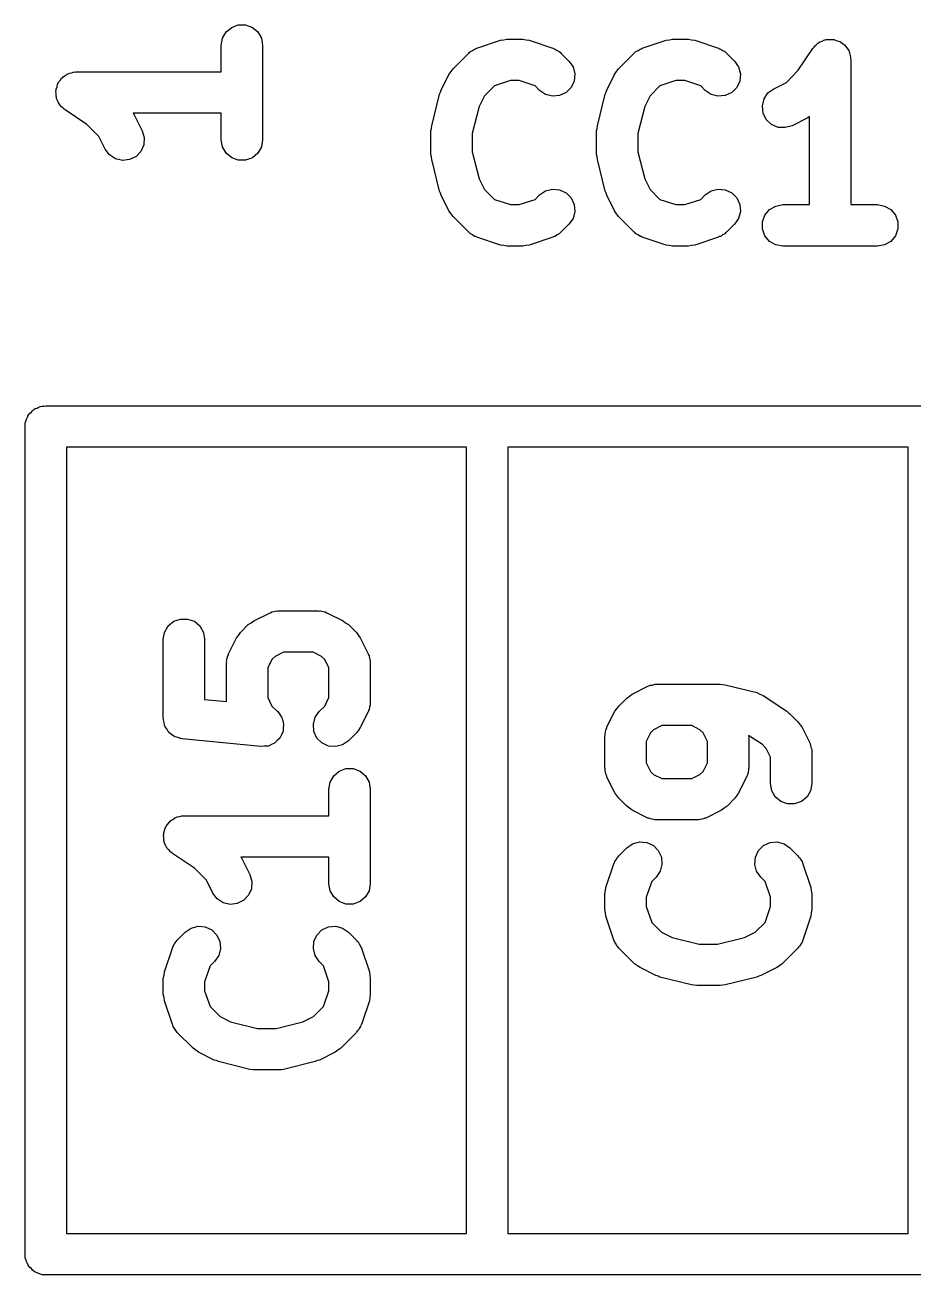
# Model space of a CAD drawing. Extents: x 103.2 to 159.1, y -150.7 to -109.
# Drawn here: x 107.125 to 110.346, y -135.175 to -130.645 of the extents above; entities that cross this region are included whole.
import ezdxf

# ---------------------------------------------------------------- set-up
doc = ezdxf.new("R2010")
doc.units = 0
doc.header["$MEASUREMENT"] = 0
doc.layers.add('BLACK', color=7, linetype='CONTINUOUS')

msp = doc.modelspace()

# ---------------------------------------------------------------- linework, layer by layer
at = {"layer": 'Black'}
for p, q in [((107.874, -130.654), (107.898, -130.645)), ((107.898, -130.645), (107.924, -130.645)), ((107.924, -130.645), (107.949, -130.654)), ((107.841, -130.693), (107.854, -130.67)), ((107.854, -130.67), (107.874, -130.654)), ((107.949, -130.654), (107.969, -130.67)), ((107.969, -130.67), (107.982, -130.693)), ((107.836, -130.719), (107.841, -130.693)), ((107.836, -130.815), (107.836, -130.719)), ((107.982, -130.693), (107.986, -130.719)), ((107.986, -130.719), (107.986, -131.061)), ((108.747, -130.737), (108.754, -130.732)), ((108.754, -130.732), (108.758, -130.731)), ((108.758, -130.731), (108.762, -130.729)), ((108.762, -130.729), (108.848, -130.7)), ((108.848, -130.7), (108.86, -130.699)), ((108.86, -130.699), (108.871, -130.696)), ((108.871, -130.696), (108.929, -130.696)), ((108.929, -130.696), (108.94, -130.699)), ((108.94, -130.699), (108.952, -130.7)), ((108.952, -130.7), (109.038, -130.729)), ((109.038, -130.729), (109.042, -130.731)), ((109.042, -130.731), (109.046, -130.732)), ((109.046, -130.732), (109.053, -130.737)), ((109.347, -130.737), (109.354, -130.732)), ((109.354, -130.732), (109.358, -130.731)), ((109.358, -130.731), (109.362, -130.729)), ((109.362, -130.729), (109.448, -130.7)), ((109.448, -130.7), (109.46, -130.699)), ((109.46, -130.699), (109.471, -130.696)), ((109.471, -130.696), (109.529, -130.696)), ((109.529, -130.696), (109.54, -130.699)), ((109.54, -130.699), (109.552, -130.7)), ((109.552, -130.7), (109.638, -130.729)), ((109.638, -130.729), (109.642, -130.731)), ((109.642, -130.731), (109.646, -130.732)), ((109.646, -130.732), (109.653, -130.737)), ((109.927, -130.809), (109.98, -130.73)), ((109.98, -130.73), (109.983, -130.727)), ((109.983, -130.727), (109.985, -130.723)), ((109.985, -130.723), (109.992, -130.717)), ((109.992, -130.717), (109.998, -130.711)), ((109.998, -130.711), (110.002, -130.709)), ((110.002, -130.709), (110.005, -130.706)), ((110.005, -130.706), (110.014, -130.703)), ((110.014, -130.703), (110.022, -130.699)), ((110.022, -130.699), (110.026, -130.699)), ((110.026, -130.699), (110.03, -130.698)), ((110.03, -130.698), (110.039, -130.698)), ((110.039, -130.698), (110.048, -130.697)), ((110.048, -130.697), (110.052, -130.698)), ((110.052, -130.698), (110.056, -130.698)), ((110.056, -130.698), (110.064, -130.701)), ((110.064, -130.701), (110.073, -130.703)), ((110.073, -130.703), (110.076, -130.705)), ((110.076, -130.705), (110.08, -130.706)), ((110.08, -130.706), (110.087, -130.712)), ((110.087, -130.712), (110.095, -130.717)), ((110.095, -130.717), (110.097, -130.721)), ((110.097, -130.721), (110.1, -130.723)), ((110.1, -130.723), (110.105, -130.731)), ((110.105, -130.731), (110.11, -130.738)), ((108.676, -130.804), (108.733, -130.747)), ((108.733, -130.747), (108.736, -130.744)), ((108.736, -130.744), (108.739, -130.741)), ((108.739, -130.741), (108.747, -130.737)), ((109.053, -130.737), (109.061, -130.741)), ((109.061, -130.741), (109.064, -130.744)), ((109.064, -130.744), (109.067, -130.747)), ((109.067, -130.747), (109.096, -130.776)), ((109.096, -130.776), (109.111, -130.797)), ((109.276, -130.804), (109.333, -130.747)), ((109.333, -130.747), (109.336, -130.744)), ((109.336, -130.744), (109.339, -130.741)), ((109.339, -130.741), (109.347, -130.737)), ((109.653, -130.737), (109.661, -130.741)), ((109.661, -130.741), (109.664, -130.744)), ((109.664, -130.744), (109.667, -130.747)), ((109.667, -130.747), (109.696, -130.776)), ((109.696, -130.776), (109.711, -130.797)), ((110.11, -130.738), (110.111, -130.742)), ((110.111, -130.742), (110.113, -130.746)), ((110.113, -130.746), (110.115, -130.755)), ((110.115, -130.755), (110.117, -130.763)), ((110.117, -130.763), (110.117, -130.767)), ((110.117, -130.767), (110.118, -130.771)), ((110.118, -130.771), (110.118, -131.296)), ((107.271, -130.828), (107.278, -130.823)), ((107.278, -130.823), (107.282, -130.822)), ((107.282, -130.822), (107.286, -130.82)), ((107.286, -130.82), (107.295, -130.818)), ((107.295, -130.818), (107.303, -130.815)), ((107.303, -130.815), (107.307, -130.816)), ((107.307, -130.816), (107.311, -130.815)), ((107.311, -130.815), (107.836, -130.815)), ((108.633, -130.881), (108.661, -130.824)), ((108.661, -130.824), (108.669, -130.814)), ((108.669, -130.814), (108.676, -130.804)), ((109.111, -130.797), (109.118, -130.822)), ((109.118, -130.822), (109.115, -130.848)), ((109.233, -130.881), (109.261, -130.824)), ((109.261, -130.824), (109.269, -130.814)), ((109.269, -130.814), (109.276, -130.804)), ((109.711, -130.797), (109.718, -130.822)), ((109.718, -130.822), (109.715, -130.848)), ((109.884, -130.853), (109.927, -130.809)), ((107.238, -130.877), (107.241, -130.869)), ((107.241, -130.869), (107.243, -130.86)), ((107.243, -130.86), (107.245, -130.856)), ((107.245, -130.856), (107.246, -130.852)), ((107.246, -130.852), (107.252, -130.846)), ((107.252, -130.846), (107.257, -130.838)), ((107.257, -130.838), (107.261, -130.836)), ((107.261, -130.836), (107.263, -130.833)), ((107.263, -130.833), (107.271, -130.828)), ((108.826, -130.866), (108.79, -130.902)), ((108.884, -130.846), (108.826, -130.866)), ((108.916, -130.846), (108.884, -130.846)), ((108.974, -130.866), (108.916, -130.846)), ((108.99, -130.882), (108.974, -130.866)), ((109.115, -130.848), (109.104, -130.872)), ((109.426, -130.866), (109.39, -130.902)), ((109.484, -130.846), (109.426, -130.866)), ((109.516, -130.846), (109.484, -130.846)), ((109.574, -130.866), (109.516, -130.846)), ((109.59, -130.882), (109.574, -130.866)), ((109.715, -130.848), (109.704, -130.872)), ((109.838, -130.876), (109.884, -130.853)), ((107.237, -130.885), (107.238, -130.881)), ((107.238, -130.894), (107.237, -130.885)), ((107.238, -130.881), (107.238, -130.877)), ((107.238, -130.903), (107.238, -130.894)), ((107.239, -130.907), (107.238, -130.903)), ((107.239, -130.911), (107.239, -130.907)), ((107.243, -130.919), (107.239, -130.911)), ((108.599, -131.01), (108.627, -130.896)), ((108.627, -130.896), (108.631, -130.889)), ((108.631, -130.889), (108.633, -130.881)), ((108.79, -130.902), (108.771, -130.94)), ((109.011, -130.897), (108.99, -130.882)), ((109.036, -130.903), (109.011, -130.897)), ((109.062, -130.901), (109.036, -130.903)), ((109.086, -130.89), (109.062, -130.901)), ((109.104, -130.872), (109.086, -130.89)), ((109.199, -131.01), (109.227, -130.896)), ((109.227, -130.896), (109.231, -130.889)), ((109.231, -130.889), (109.233, -130.881)), ((109.39, -130.902), (109.371, -130.94)), ((109.611, -130.897), (109.59, -130.882)), ((109.636, -130.903), (109.611, -130.897)), ((109.662, -130.901), (109.636, -130.903)), ((109.686, -130.89), (109.662, -130.901)), ((109.704, -130.872), (109.686, -130.89)), ((109.797, -130.938), (109.803, -130.913)), ((109.803, -130.913), (109.817, -130.891)), ((109.817, -130.891), (109.838, -130.876)), ((107.246, -130.927), (107.243, -130.919)), ((107.249, -130.931), (107.246, -130.927)), ((107.251, -130.934), (107.249, -130.931)), ((107.257, -130.941), (107.251, -130.934)), ((107.263, -130.947), (107.257, -130.941)), ((107.267, -130.95), (107.263, -130.947)), ((107.27, -130.952), (107.267, -130.95)), ((107.349, -131.005), (107.27, -130.952)), ((108.771, -130.94), (108.746, -131.038)), ((109.371, -130.94), (109.346, -131.038)), ((109.8, -130.964), (109.797, -130.938)), ((107.393, -131.049), (107.349, -131.005)), ((107.836, -130.965), (107.517, -130.965)), ((107.517, -130.965), (107.521, -130.971)), ((107.521, -130.971), (107.55, -131.028)), ((107.836, -131.061), (107.836, -130.965)), ((109.811, -130.988), (109.8, -130.964)), ((109.83, -131.005), (109.811, -130.988)), ((109.854, -131.016), (109.83, -131.005)), ((109.962, -130.981), (109.905, -131.01)), ((109.968, -130.977), (109.962, -130.981)), ((109.968, -131.296), (109.968, -130.977)), ((107.416, -131.095), (107.393, -131.049)), ((107.55, -131.028), (107.557, -131.053)), ((108.596, -131.029), (108.598, -131.02)), ((108.596, -131.114), (108.596, -131.029)), ((108.598, -131.02), (108.599, -131.01)), ((108.746, -131.038), (108.746, -131.105)), ((109.196, -131.029), (109.198, -131.02)), ((109.196, -131.114), (109.196, -131.029)), ((109.198, -131.02), (109.199, -131.01)), ((109.346, -131.038), (109.346, -131.105)), ((109.88, -131.017), (109.854, -131.016)), ((109.905, -131.01), (109.88, -131.017)), ((107.431, -131.116), (107.416, -131.095)), ((107.556, -131.079), (107.545, -131.103)), ((107.557, -131.053), (107.556, -131.079)), ((107.841, -131.087), (107.836, -131.061)), ((107.854, -131.11), (107.841, -131.087)), ((107.982, -131.087), (107.969, -131.11)), ((107.986, -131.061), (107.982, -131.087)), ((107.453, -131.13), (107.431, -131.116)), ((107.478, -131.136), (107.453, -131.13)), ((107.504, -131.133), (107.478, -131.136)), ((107.528, -131.122), (107.504, -131.133)), ((107.545, -131.103), (107.528, -131.122)), ((107.874, -131.126), (107.854, -131.11)), ((107.898, -131.135), (107.874, -131.126)), ((107.924, -131.135), (107.898, -131.135)), ((107.949, -131.126), (107.924, -131.135)), ((107.969, -131.11), (107.949, -131.126)), ((108.598, -131.123), (108.596, -131.114)), ((108.599, -131.132), (108.598, -131.123)), ((108.627, -131.247), (108.599, -131.132)), ((108.746, -131.105), (108.771, -131.202)), ((109.198, -131.123), (109.196, -131.114)), ((109.199, -131.132), (109.198, -131.123)), ((109.227, -131.247), (109.199, -131.132)), ((109.346, -131.105), (109.371, -131.202)), ((108.771, -131.202), (108.79, -131.241)), ((109.371, -131.202), (109.39, -131.241)), ((108.631, -131.254), (108.627, -131.247)), ((108.633, -131.262), (108.631, -131.254)), ((108.661, -131.319), (108.633, -131.262)), ((108.79, -131.241), (108.826, -131.277)), ((108.826, -131.277), (108.884, -131.296)), ((108.916, -131.296), (108.974, -131.277)), ((108.974, -131.277), (108.99, -131.261)), ((108.99, -131.261), (109.011, -131.246)), ((109.011, -131.246), (109.036, -131.24)), ((109.036, -131.24), (109.062, -131.242)), ((109.062, -131.242), (109.086, -131.253)), ((109.086, -131.253), (109.104, -131.271)), ((109.104, -131.271), (109.115, -131.295)), ((109.231, -131.254), (109.227, -131.247)), ((109.233, -131.262), (109.231, -131.254)), ((109.261, -131.319), (109.233, -131.262)), ((109.39, -131.241), (109.426, -131.277)), ((109.426, -131.277), (109.484, -131.296)), ((109.516, -131.296), (109.574, -131.277)), ((109.574, -131.277), (109.59, -131.261)), ((109.59, -131.261), (109.611, -131.246)), ((109.611, -131.246), (109.636, -131.24)), ((109.636, -131.24), (109.662, -131.242)), ((109.662, -131.242), (109.686, -131.253)), ((109.686, -131.253), (109.704, -131.271)), ((109.704, -131.271), (109.715, -131.295)), ((108.669, -131.329), (108.661, -131.319)), ((108.884, -131.296), (108.916, -131.296)), ((109.118, -131.321), (109.111, -131.346)), ((109.115, -131.295), (109.118, -131.321)), ((109.269, -131.329), (109.261, -131.319)), ((109.484, -131.296), (109.516, -131.296)), ((109.718, -131.321), (109.711, -131.346)), ((109.715, -131.295), (109.718, -131.321)), ((109.806, -131.334), (109.823, -131.314)), ((109.823, -131.314), (109.846, -131.301)), ((109.846, -131.301), (109.871, -131.296)), ((109.871, -131.296), (109.968, -131.296)), ((110.118, -131.296), (110.214, -131.296)), ((110.214, -131.296), (110.24, -131.301)), ((110.24, -131.301), (110.262, -131.314)), ((110.262, -131.314), (110.279, -131.334)), ((108.676, -131.339), (108.669, -131.329)), ((108.733, -131.396), (108.676, -131.339)), ((109.096, -131.367), (109.067, -131.396)), ((109.111, -131.346), (109.096, -131.367)), ((109.276, -131.339), (109.269, -131.329)), ((109.333, -131.396), (109.276, -131.339)), ((109.696, -131.367), (109.667, -131.396)), ((109.711, -131.346), (109.696, -131.367)), ((109.798, -131.358), (109.806, -131.334)), ((109.798, -131.384), (109.798, -131.358)), ((110.279, -131.334), (110.288, -131.358)), ((110.288, -131.358), (110.288, -131.384)), ((108.736, -131.398), (108.733, -131.396)), ((108.739, -131.402), (108.736, -131.398)), ((108.747, -131.406), (108.739, -131.402)), ((108.754, -131.411), (108.747, -131.406)), ((108.758, -131.412), (108.754, -131.411)), ((108.762, -131.414), (108.758, -131.412)), ((108.848, -131.443), (108.762, -131.414)), ((109.038, -131.414), (108.952, -131.443)), ((109.042, -131.412), (109.038, -131.414)), ((109.046, -131.411), (109.042, -131.412)), ((109.053, -131.406), (109.046, -131.411)), ((109.061, -131.402), (109.053, -131.406)), ((109.064, -131.398), (109.061, -131.402)), ((109.067, -131.396), (109.064, -131.398)), ((109.336, -131.398), (109.333, -131.396)), ((109.339, -131.402), (109.336, -131.398)), ((109.347, -131.406), (109.339, -131.402)), ((109.354, -131.411), (109.347, -131.406)), ((109.358, -131.412), (109.354, -131.411)), ((109.362, -131.414), (109.358, -131.412)), ((109.448, -131.443), (109.362, -131.414)), ((109.638, -131.414), (109.552, -131.443)), ((109.642, -131.412), (109.638, -131.414)), ((109.646, -131.411), (109.642, -131.412)), ((109.653, -131.406), (109.646, -131.411)), ((109.661, -131.402), (109.653, -131.406)), ((109.664, -131.398), (109.661, -131.402)), ((109.667, -131.396), (109.664, -131.398)), ((109.806, -131.409), (109.798, -131.384)), ((109.823, -131.429), (109.806, -131.409)), ((110.279, -131.409), (110.262, -131.429)), ((110.288, -131.384), (110.279, -131.409)), ((108.86, -131.444), (108.848, -131.443)), ((108.871, -131.446), (108.86, -131.444)), ((108.929, -131.446), (108.871, -131.446)), ((108.94, -131.444), (108.929, -131.446)), ((108.952, -131.443), (108.94, -131.444)), ((109.46, -131.444), (109.448, -131.443)), ((109.471, -131.446), (109.46, -131.444)), ((109.529, -131.446), (109.471, -131.446)), ((109.54, -131.444), (109.529, -131.446)), ((109.552, -131.443), (109.54, -131.444)), ((109.846, -131.442), (109.823, -131.429)), ((109.871, -131.446), (109.846, -131.442)), ((110.214, -131.446), (109.871, -131.446)), ((110.24, -131.442), (110.214, -131.446)), ((110.262, -131.429), (110.24, -131.442)), ((107.143, -132.052), (107.148, -132.048)), ((107.148, -132.048), (107.152, -132.043)), ((107.152, -132.043), (107.157, -132.039)), ((107.157, -132.039), (107.162, -132.035)), ((107.162, -132.035), (107.169, -132.033)), ((107.169, -132.033), (107.174, -132.03)), ((107.174, -132.03), (107.181, -132.028)), ((107.181, -132.028), (107.187, -132.026)), ((107.187, -132.026), (107.194, -132.026)), ((107.194, -132.026), (107.2, -132.025)), ((107.2, -132.025), (112, -132.025)), ((107.125, -132.1), (107.126, -132.094)), ((107.126, -132.087), (107.128, -132.081)), ((107.126, -132.094), (107.126, -132.087)), ((107.128, -132.081), (107.13, -132.074)), ((107.13, -132.074), (107.133, -132.069)), ((107.133, -132.069), (107.135, -132.062)), ((107.135, -132.062), (107.139, -132.057)), ((107.139, -132.057), (107.143, -132.052)), ((107.125, -135.1), (107.125, -132.1)), ((108.725, -132.175), (107.275, -132.175)), ((107.275, -132.175), (107.275, -135.025)), ((108.725, -135.025), (108.725, -132.175)), ((110.325, -132.175), (108.875, -132.175)), ((108.875, -132.175), (108.875, -135.025)), ((110.325, -135.025), (110.325, -132.175)), ((108.015, -132.775), (108.019, -132.772)), ((108.019, -132.772), (108.027, -132.771)), ((108.027, -132.771), (108.036, -132.768)), ((108.036, -132.768), (108.04, -132.769)), ((108.04, -132.769), (108.044, -132.768)), ((108.044, -132.768), (108.187, -132.768)), ((108.187, -132.768), (108.191, -132.769)), ((108.191, -132.769), (108.196, -132.768)), ((108.196, -132.768), (108.204, -132.771)), ((108.204, -132.771), (108.213, -132.772)), ((108.213, -132.772), (108.217, -132.775)), ((107.644, -132.823), (107.664, -132.806)), ((107.664, -132.806), (107.688, -132.798)), ((107.688, -132.798), (107.714, -132.798)), ((107.714, -132.798), (107.739, -132.806)), ((107.739, -132.806), (107.759, -132.823)), ((107.906, -132.847), (107.934, -132.818)), ((107.934, -132.818), (107.944, -132.812)), ((107.944, -132.812), (107.954, -132.804)), ((107.954, -132.804), (108.011, -132.776)), ((108.011, -132.776), (108.015, -132.775)), ((108.217, -132.775), (108.221, -132.776)), ((108.221, -132.776), (108.278, -132.804)), ((108.278, -132.804), (108.287, -132.812)), ((108.287, -132.812), (108.297, -132.818)), ((108.297, -132.818), (108.326, -132.847)), ((107.626, -132.871), (107.631, -132.846)), ((107.631, -132.846), (107.644, -132.823)), ((107.759, -132.823), (107.772, -132.846)), ((107.772, -132.846), (107.776, -132.871)), ((107.891, -132.866), (107.899, -132.857)), ((107.899, -132.857), (107.906, -132.847)), ((108.326, -132.847), (108.333, -132.857)), ((108.333, -132.857), (108.34, -132.866)), ((107.626, -133.157), (107.626, -132.871)), ((107.776, -132.871), (107.776, -133.089)), ((107.863, -132.924), (107.891, -132.866)), ((108.34, -132.866), (108.369, -132.924)), ((107.855, -132.949), (107.858, -132.94)), ((107.856, -132.953), (107.855, -132.949)), ((107.855, -132.957), (107.856, -132.953)), ((107.858, -132.94), (107.86, -132.931)), ((107.86, -132.931), (107.862, -132.928)), ((107.862, -132.928), (107.863, -132.924)), ((108.02, -132.944), (108.005, -132.975)), ((108.032, -132.933), (108.02, -132.944)), ((108.062, -132.918), (108.032, -132.933)), ((108.169, -132.918), (108.062, -132.918)), ((108.2, -132.933), (108.169, -132.918)), ((108.211, -132.944), (108.2, -132.933)), ((108.226, -132.975), (108.211, -132.944)), ((108.369, -132.924), (108.37, -132.928)), ((108.37, -132.928), (108.372, -132.931)), ((108.372, -132.931), (108.373, -132.94)), ((108.373, -132.94), (108.376, -132.949)), ((108.376, -132.949), (108.376, -132.953)), ((108.376, -132.953), (108.376, -132.957)), ((107.855, -133.097), (107.855, -132.957)), ((108.005, -132.975), (108.005, -133.082)), ((108.226, -133.082), (108.226, -132.975)), ((108.376, -132.957), (108.376, -133.1)), ((109.325, -133.07), (109.382, -133.041)), ((109.382, -133.041), (109.386, -133.04)), ((109.386, -133.04), (109.39, -133.038)), ((109.39, -133.038), (109.399, -133.037)), ((109.399, -133.037), (109.407, -133.034)), ((109.407, -133.034), (109.411, -133.034)), ((109.411, -133.034), (109.416, -133.034)), ((109.416, -133.034), (109.644, -133.034)), ((109.644, -133.034), (109.653, -133.035)), ((109.653, -133.035), (109.662, -133.036)), ((109.662, -133.036), (109.777, -133.064)), ((107.776, -133.089), (107.855, -133.097)), ((108.005, -133.082), (108.02, -133.113)), ((108.211, -133.113), (108.226, -133.082)), ((109.277, -133.113), (109.306, -133.084)), ((109.306, -133.084), (109.315, -133.077)), ((109.315, -133.077), (109.325, -133.07)), ((109.777, -133.064), (109.788, -133.07)), ((109.788, -133.07), (109.8, -133.075)), ((109.8, -133.075), (109.886, -133.132)), ((108.02, -133.113), (108.04, -133.133)), ((108.04, -133.133), (108.04, -133.133)), ((108.04, -133.133), (108.041, -133.133)), ((108.041, -133.133), (108.048, -133.144)), ((108.176, -133.154), (108.191, -133.133)), ((108.191, -133.133), (108.211, -133.113)), ((108.369, -133.134), (108.34, -133.191)), ((108.37, -133.129), (108.369, -133.134)), ((108.372, -133.126), (108.37, -133.129)), ((108.373, -133.117), (108.372, -133.126)), ((108.376, -133.109), (108.373, -133.117)), ((108.376, -133.1), (108.376, -133.104)), ((108.376, -133.104), (108.376, -133.109)), ((109.234, -133.189), (109.263, -133.132)), ((109.263, -133.132), (109.27, -133.123)), ((109.27, -133.123), (109.277, -133.113)), ((109.886, -133.132), (109.891, -133.137)), ((107.627, -133.16), (107.626, -133.157)), ((107.627, -133.163), (107.627, -133.16)), ((107.629, -133.173), (107.627, -133.163)), ((107.631, -133.183), (107.629, -133.173)), ((108.048, -133.144), (108.055, -133.154)), ((108.055, -133.154), (108.055, -133.154)), ((108.055, -133.154), (108.056, -133.155)), ((108.056, -133.155), (108.059, -133.167)), ((108.059, -133.167), (108.062, -133.179)), ((108.062, -133.18), (108.061, -133.193)), ((108.062, -133.179), (108.062, -133.18)), ((108.062, -133.18), (108.062, -133.18)), ((108.17, -133.179), (108.176, -133.154)), ((108.172, -133.205), (108.17, -133.179)), ((109.891, -133.137), (109.897, -133.141)), ((109.897, -133.141), (109.926, -133.17)), ((109.926, -133.17), (109.933, -133.18)), ((109.933, -133.18), (109.94, -133.189)), ((107.632, -133.185), (107.631, -133.183)), ((107.633, -133.188), (107.632, -133.185)), ((107.639, -133.196), (107.633, -133.188)), ((107.644, -133.205), (107.639, -133.196)), ((107.646, -133.207), (107.644, -133.205)), ((107.648, -133.21), (107.646, -133.207)), ((107.656, -133.216), (107.648, -133.21)), ((107.664, -133.222), (107.656, -133.216)), ((107.667, -133.223), (107.664, -133.222)), ((107.669, -133.225), (107.667, -133.223)), ((107.679, -133.227), (107.669, -133.225)), ((107.688, -133.231), (107.679, -133.227)), ((108.054, -133.217), (108.049, -133.229)), ((108.059, -133.206), (108.054, -133.217)), ((108.06, -133.205), (108.059, -133.206)), ((108.059, -133.206), (108.059, -133.206)), ((108.061, -133.193), (108.06, -133.205)), ((108.183, -133.229), (108.172, -133.205)), ((108.326, -133.21), (108.297, -133.239)), ((108.333, -133.2), (108.326, -133.21)), ((108.34, -133.191), (108.333, -133.2)), ((109.226, -133.223), (109.227, -133.219)), ((109.226, -133.337), (109.226, -133.223)), ((109.227, -133.214), (109.229, -133.206)), ((109.227, -133.219), (109.227, -133.214)), ((109.229, -133.206), (109.231, -133.197)), ((109.231, -133.197), (109.233, -133.193)), ((109.233, -133.193), (109.234, -133.189)), ((109.392, -133.21), (109.376, -133.241)), ((109.403, -133.199), (109.392, -133.21)), ((109.433, -133.184), (109.403, -133.199)), ((109.541, -133.184), (109.433, -133.184)), ((109.571, -133.199), (109.541, -133.184)), ((109.583, -133.21), (109.571, -133.199)), ((109.598, -133.241), (109.583, -133.21)), ((109.797, -133.253), (109.747, -133.22)), ((109.747, -133.22), (109.748, -133.223)), ((109.748, -133.223), (109.748, -133.337)), ((109.94, -133.189), (109.969, -133.246)), ((107.691, -133.231), (107.688, -133.231)), ((107.694, -133.232), (107.691, -133.231)), ((107.98, -133.26), (107.694, -133.232)), ((107.981, -133.26), (107.98, -133.26)), ((107.98, -133.26), (107.98, -133.26)), ((107.993, -133.259), (107.981, -133.26)), ((108.006, -133.258), (107.993, -133.259)), ((108.007, -133.258), (108.006, -133.258)), ((108.006, -133.258), (108.006, -133.258)), ((108.018, -133.253), (108.007, -133.258)), ((108.029, -133.248), (108.018, -133.253)), ((108.03, -133.247), (108.029, -133.248)), ((108.039, -133.238), (108.03, -133.247)), ((108.03, -133.247), (108.03, -133.247)), ((108.048, -133.229), (108.039, -133.238)), ((108.049, -133.229), (108.048, -133.229)), ((108.048, -133.229), (108.048, -133.229)), ((108.201, -133.247), (108.183, -133.229)), ((108.225, -133.258), (108.201, -133.247)), ((108.251, -133.26), (108.225, -133.258)), ((108.276, -133.254), (108.251, -133.26)), ((108.297, -133.239), (108.276, -133.254)), ((109.376, -133.241), (109.376, -133.319)), ((109.598, -133.319), (109.598, -133.241)), ((109.811, -133.267), (109.797, -133.253)), ((109.826, -133.298), (109.811, -133.267)), ((109.969, -133.246), (109.97, -133.251)), ((109.97, -133.251), (109.972, -133.254)), ((109.972, -133.254), (109.973, -133.263)), ((109.973, -133.263), (109.976, -133.271)), ((109.976, -133.271), (109.976, -133.276)), ((109.826, -133.394), (109.826, -133.298)), ((109.976, -133.276), (109.976, -133.28)), ((109.976, -133.28), (109.976, -133.394)), ((108.244, -133.366), (108.264, -133.349)), ((108.264, -133.349), (108.288, -133.34)), ((108.288, -133.34), (108.314, -133.34)), ((108.314, -133.34), (108.339, -133.349)), ((108.339, -133.349), (108.359, -133.366)), ((109.227, -133.341), (109.226, -133.337)), ((109.227, -133.346), (109.227, -133.341)), ((109.229, -133.354), (109.227, -133.346)), ((109.231, -133.363), (109.229, -133.354)), ((109.233, -133.367), (109.231, -133.363)), ((109.376, -133.319), (109.392, -133.35)), ((109.392, -133.35), (109.403, -133.361)), ((109.403, -133.361), (109.433, -133.376)), ((109.541, -133.376), (109.571, -133.361)), ((109.571, -133.361), (109.583, -133.35)), ((109.583, -133.35), (109.598, -133.319)), ((109.743, -133.363), (109.741, -133.367)), ((109.745, -133.354), (109.743, -133.363)), ((109.747, -133.346), (109.745, -133.354)), ((109.748, -133.337), (109.747, -133.341)), ((109.747, -133.341), (109.747, -133.346)), ((108.226, -133.414), (108.231, -133.389)), ((108.231, -133.389), (108.244, -133.366)), ((108.359, -133.366), (108.372, -133.389)), ((108.372, -133.389), (108.376, -133.414)), ((109.234, -133.371), (109.233, -133.367)), ((109.263, -133.428), (109.234, -133.371)), ((109.433, -133.376), (109.541, -133.376)), ((109.74, -133.371), (109.711, -133.428)), ((109.741, -133.367), (109.74, -133.371)), ((109.831, -133.42), (109.826, -133.394)), ((109.976, -133.394), (109.972, -133.42)), ((108.226, -133.511), (108.226, -133.414)), ((108.376, -133.414), (108.376, -133.757)), ((109.27, -133.437), (109.263, -133.428)), ((109.277, -133.447), (109.27, -133.437)), ((109.306, -133.476), (109.277, -133.447)), ((109.697, -133.447), (109.669, -133.476)), ((109.704, -133.437), (109.697, -133.447)), ((109.711, -133.428), (109.704, -133.437)), ((109.844, -133.442), (109.831, -133.42)), ((109.864, -133.459), (109.844, -133.442)), ((109.959, -133.442), (109.939, -133.459)), ((109.972, -133.42), (109.959, -133.442)), ((109.315, -133.483), (109.306, -133.476)), ((109.325, -133.49), (109.315, -133.483)), ((109.382, -133.519), (109.325, -133.49)), ((109.649, -133.49), (109.592, -133.519)), ((109.659, -133.483), (109.649, -133.49)), ((109.669, -133.476), (109.659, -133.483)), ((109.888, -133.468), (109.864, -133.459)), ((109.914, -133.468), (109.888, -133.468)), ((109.939, -133.459), (109.914, -133.468)), ((107.636, -133.548), (107.642, -133.541)), ((107.642, -133.541), (107.647, -133.534)), ((107.647, -133.534), (107.651, -133.531)), ((107.651, -133.531), (107.653, -133.528)), ((107.653, -133.528), (107.661, -133.524)), ((107.661, -133.524), (107.668, -133.518)), ((107.668, -133.518), (107.672, -133.517)), ((107.672, -133.517), (107.676, -133.515)), ((107.676, -133.515), (107.685, -133.514)), ((107.685, -133.514), (107.693, -133.511)), ((107.693, -133.511), (107.697, -133.511)), ((107.697, -133.511), (107.701, -133.511)), ((107.701, -133.511), (108.226, -133.511)), ((109.386, -133.52), (109.382, -133.519)), ((109.39, -133.522), (109.386, -133.52)), ((109.399, -133.523), (109.39, -133.522)), ((109.407, -133.526), (109.399, -133.523)), ((109.411, -133.526), (109.407, -133.526)), ((109.416, -133.526), (109.411, -133.526)), ((109.559, -133.526), (109.416, -133.526)), ((109.563, -133.526), (109.559, -133.526)), ((109.567, -133.526), (109.563, -133.526)), ((109.576, -133.523), (109.567, -133.526)), ((109.584, -133.522), (109.576, -133.523)), ((109.588, -133.52), (109.584, -133.522)), ((109.592, -133.519), (109.588, -133.52)), ((107.627, -133.581), (107.628, -133.577)), ((107.628, -133.59), (107.627, -133.581)), ((107.628, -133.573), (107.631, -133.564)), ((107.628, -133.577), (107.628, -133.573)), ((107.631, -133.564), (107.633, -133.556)), ((107.633, -133.556), (107.635, -133.552)), ((107.635, -133.552), (107.636, -133.548)), ((107.628, -133.599), (107.628, -133.59)), ((107.629, -133.603), (107.628, -133.599)), ((107.629, -133.607), (107.629, -133.603)), ((107.633, -133.615), (107.629, -133.607)), ((107.636, -133.623), (107.633, -133.615)), ((107.639, -133.626), (107.636, -133.623)), ((107.641, -133.63), (107.639, -133.626)), ((107.647, -133.636), (107.641, -133.63)), ((109.277, -133.656), (109.306, -133.627)), ((109.306, -133.627), (109.327, -133.612)), ((109.327, -133.612), (109.352, -133.605)), ((109.352, -133.605), (109.378, -133.608)), ((109.378, -133.608), (109.402, -133.619)), ((109.402, -133.619), (109.42, -133.637)), ((109.783, -133.637), (109.801, -133.619)), ((109.801, -133.619), (109.825, -133.608)), ((109.825, -133.608), (109.851, -133.605)), ((109.851, -133.605), (109.876, -133.612)), ((109.876, -133.612), (109.897, -133.627)), ((109.897, -133.627), (109.926, -133.656)), ((107.653, -133.643), (107.647, -133.636)), ((107.657, -133.645), (107.653, -133.643)), ((107.66, -133.648), (107.657, -133.645)), ((107.739, -133.701), (107.66, -133.648)), ((108.226, -133.661), (107.907, -133.661)), ((107.907, -133.661), (107.911, -133.666)), ((107.911, -133.666), (107.94, -133.724)), ((108.226, -133.757), (108.226, -133.661)), ((109.261, -133.681), (109.262, -133.677)), ((109.262, -133.677), (109.267, -133.67)), ((109.267, -133.67), (109.271, -133.662)), ((109.271, -133.662), (109.274, -133.659)), ((109.274, -133.659), (109.277, -133.656)), ((109.42, -133.637), (109.431, -133.661)), ((109.431, -133.661), (109.433, -133.687)), ((109.77, -133.687), (109.772, -133.661)), ((109.772, -133.661), (109.783, -133.637)), ((109.926, -133.656), (109.928, -133.659)), ((109.928, -133.659), (109.932, -133.662)), ((109.932, -133.662), (109.936, -133.67)), ((109.936, -133.67), (109.941, -133.677)), ((109.941, -133.677), (109.942, -133.681)), ((107.783, -133.744), (107.739, -133.701)), ((107.94, -133.724), (107.947, -133.749)), ((109.23, -133.771), (109.259, -133.685)), ((109.259, -133.685), (109.261, -133.681)), ((109.427, -133.712), (109.412, -133.733)), ((109.433, -133.687), (109.427, -133.712)), ((109.776, -133.712), (109.77, -133.687)), ((109.791, -133.733), (109.776, -133.712)), ((109.942, -133.681), (109.944, -133.685)), ((109.944, -133.685), (109.973, -133.771)), ((107.806, -133.791), (107.783, -133.744)), ((107.947, -133.749), (107.946, -133.775)), ((108.231, -133.783), (108.226, -133.757)), ((108.376, -133.757), (108.372, -133.783)), ((109.396, -133.749), (109.376, -133.806)), ((109.412, -133.733), (109.396, -133.749)), ((109.807, -133.749), (109.791, -133.733)), ((109.826, -133.806), (109.807, -133.749)), ((107.821, -133.812), (107.806, -133.791)), ((107.843, -133.826), (107.821, -133.812)), ((107.935, -133.798), (107.918, -133.817)), ((107.946, -133.775), (107.935, -133.798)), ((108.244, -133.805), (108.231, -133.783)), ((108.264, -133.822), (108.244, -133.805)), ((108.359, -133.805), (108.339, -133.822)), ((108.372, -133.783), (108.359, -133.805)), ((109.226, -133.794), (109.229, -133.782)), ((109.226, -133.851), (109.226, -133.794)), ((109.229, -133.782), (109.23, -133.771)), ((109.376, -133.806), (109.376, -133.839)), ((109.826, -133.839), (109.826, -133.806)), ((109.973, -133.771), (109.974, -133.782)), ((109.974, -133.782), (109.976, -133.794)), ((109.976, -133.794), (109.976, -133.851)), ((107.868, -133.832), (107.843, -133.826)), ((107.894, -133.829), (107.868, -133.832)), ((107.918, -133.817), (107.894, -133.829)), ((108.288, -133.831), (108.264, -133.822)), ((108.314, -133.831), (108.288, -133.831)), ((108.339, -133.822), (108.314, -133.831)), ((109.229, -133.863), (109.226, -133.851)), ((109.376, -133.839), (109.396, -133.897)), ((109.807, -133.897), (109.826, -133.839)), ((109.976, -133.851), (109.974, -133.863)), ((109.23, -133.875), (109.229, -133.863)), ((109.259, -133.961), (109.23, -133.875)), ((109.396, -133.897), (109.432, -133.933)), ((109.771, -133.933), (109.807, -133.897)), ((109.973, -133.875), (109.944, -133.961)), ((109.974, -133.863), (109.973, -133.875)), ((107.677, -133.961), (107.706, -133.933)), ((107.706, -133.933), (107.727, -133.918)), ((107.727, -133.918), (107.752, -133.911)), ((107.752, -133.911), (107.778, -133.913)), ((107.778, -133.913), (107.802, -133.924)), ((107.802, -133.924), (107.82, -133.943)), ((107.82, -133.943), (107.831, -133.966)), ((108.172, -133.966), (108.183, -133.943)), ((108.183, -133.943), (108.201, -133.924)), ((108.201, -133.924), (108.225, -133.913)), ((108.225, -133.913), (108.251, -133.911)), ((108.251, -133.911), (108.276, -133.918)), ((108.276, -133.918), (108.297, -133.933)), ((108.297, -133.933), (108.326, -133.961)), ((109.432, -133.933), (109.47, -133.952)), ((109.47, -133.952), (109.568, -133.976)), ((109.635, -133.976), (109.732, -133.952)), ((109.732, -133.952), (109.771, -133.933)), ((107.63, -134.076), (107.659, -133.991)), ((107.659, -133.991), (107.661, -133.987)), ((107.661, -133.987), (107.662, -133.983)), ((107.662, -133.983), (107.667, -133.975)), ((107.667, -133.975), (107.671, -133.968)), ((107.671, -133.968), (107.674, -133.965)), ((107.674, -133.965), (107.677, -133.961)), ((107.833, -133.992), (107.827, -134.017)), ((107.831, -133.966), (107.833, -133.992)), ((108.17, -133.992), (108.172, -133.966)), ((108.176, -134.017), (108.17, -133.992)), ((108.326, -133.961), (108.328, -133.965)), ((108.328, -133.965), (108.332, -133.968)), ((108.332, -133.968), (108.336, -133.975)), ((108.336, -133.975), (108.341, -133.983)), ((108.341, -133.983), (108.342, -133.987)), ((108.342, -133.987), (108.344, -133.991)), ((108.344, -133.991), (108.373, -134.076)), ((109.261, -133.965), (109.259, -133.961)), ((109.262, -133.969), (109.261, -133.965)), ((109.267, -133.976), (109.262, -133.969)), ((109.271, -133.984), (109.267, -133.976)), ((109.274, -133.987), (109.271, -133.984)), ((109.277, -133.99), (109.274, -133.987)), ((109.334, -134.047), (109.277, -133.99)), ((109.568, -133.976), (109.635, -133.976)), ((109.926, -133.99), (109.869, -134.047)), ((109.928, -133.987), (109.926, -133.99)), ((109.932, -133.984), (109.928, -133.987)), ((109.936, -133.976), (109.932, -133.984)), ((109.941, -133.969), (109.936, -133.976)), ((109.942, -133.965), (109.941, -133.969)), ((109.944, -133.961), (109.942, -133.965)), ((107.812, -134.039), (107.796, -134.055)), ((107.827, -134.017), (107.812, -134.039)), ((108.191, -134.039), (108.176, -134.017)), ((108.207, -134.055), (108.191, -134.039)), ((107.626, -134.1), (107.629, -134.088)), ((107.629, -134.088), (107.63, -134.076)), ((107.796, -134.055), (107.776, -134.112)), ((108.226, -134.112), (108.207, -134.055)), ((108.373, -134.076), (108.374, -134.088)), ((108.374, -134.088), (108.376, -134.1)), ((109.344, -134.054), (109.334, -134.047)), ((109.354, -134.061), (109.344, -134.054)), ((109.411, -134.09), (109.354, -134.061)), ((109.849, -134.061), (109.792, -134.09)), ((109.859, -134.054), (109.849, -134.061)), ((109.869, -134.047), (109.859, -134.054)), ((107.626, -134.157), (107.626, -134.1)), ((107.776, -134.112), (107.776, -134.145)), ((108.226, -134.145), (108.226, -134.112)), ((108.376, -134.1), (108.376, -134.157)), ((109.419, -134.092), (109.411, -134.09)), ((109.426, -134.096), (109.419, -134.092)), ((109.54, -134.124), (109.426, -134.096)), ((109.55, -134.125), (109.54, -134.124)), ((109.559, -134.126), (109.55, -134.125)), ((109.644, -134.126), (109.559, -134.126)), ((109.653, -134.125), (109.644, -134.126)), ((109.662, -134.124), (109.653, -134.125)), ((109.777, -134.096), (109.662, -134.124)), ((109.784, -134.092), (109.777, -134.096)), ((109.792, -134.09), (109.784, -134.092)), ((107.629, -134.169), (107.626, -134.157)), ((107.63, -134.181), (107.629, -134.169)), ((107.776, -134.145), (107.796, -134.202)), ((108.207, -134.202), (108.226, -134.145)), ((108.374, -134.169), (108.373, -134.181)), ((108.376, -134.157), (108.374, -134.169)), ((107.659, -134.267), (107.63, -134.181)), ((107.796, -134.202), (107.832, -134.238)), ((108.171, -134.238), (108.207, -134.202)), ((108.373, -134.181), (108.344, -134.267)), ((107.661, -134.27), (107.659, -134.267)), ((107.832, -134.238), (107.87, -134.258)), ((107.87, -134.258), (107.968, -134.282)), ((108.035, -134.282), (108.132, -134.258)), ((108.132, -134.258), (108.171, -134.238)), ((108.344, -134.267), (108.342, -134.27)), ((107.662, -134.275), (107.661, -134.27)), ((107.667, -134.282), (107.662, -134.275)), ((107.671, -134.289), (107.667, -134.282)), ((107.674, -134.292), (107.671, -134.289)), ((107.677, -134.296), (107.674, -134.292)), ((107.734, -134.353), (107.677, -134.296)), ((107.968, -134.282), (108.035, -134.282)), ((108.326, -134.296), (108.269, -134.353)), ((108.328, -134.292), (108.326, -134.296)), ((108.332, -134.289), (108.328, -134.292)), ((108.336, -134.282), (108.332, -134.289)), ((108.341, -134.275), (108.336, -134.282)), ((108.342, -134.27), (108.341, -134.275)), ((107.744, -134.36), (107.734, -134.353)), ((108.269, -134.353), (108.259, -134.36)), ((107.754, -134.367), (107.744, -134.36)), ((107.811, -134.396), (107.754, -134.367)), ((107.819, -134.398), (107.811, -134.396)), ((107.826, -134.401), (107.819, -134.398)), ((107.94, -134.43), (107.826, -134.401)), ((108.177, -134.401), (108.062, -134.43)), ((108.184, -134.398), (108.177, -134.401)), ((108.192, -134.396), (108.184, -134.398)), ((108.249, -134.367), (108.192, -134.396)), ((108.259, -134.36), (108.249, -134.367)), ((107.95, -134.431), (107.94, -134.43)), ((107.959, -134.432), (107.95, -134.431)), ((108.044, -134.432), (107.959, -134.432)), ((108.053, -134.431), (108.044, -134.432)), ((108.062, -134.43), (108.053, -134.431)), ((107.275, -135.025), (108.725, -135.025)), ((108.875, -135.025), (110.325, -135.025)), ((107.126, -135.106), (107.125, -135.1)), ((107.126, -135.113), (107.126, -135.106)), ((107.128, -135.119), (107.126, -135.113)), ((107.13, -135.126), (107.128, -135.119)), ((107.133, -135.131), (107.13, -135.126)), ((107.135, -135.137), (107.133, -135.131)), ((107.139, -135.143), (107.135, -135.137)), ((107.143, -135.148), (107.139, -135.143)), ((107.148, -135.152), (107.143, -135.148)), ((107.152, -135.157), (107.148, -135.152)), ((107.157, -135.161), (107.152, -135.157)), ((107.162, -135.165), (107.157, -135.161)), ((107.169, -135.167), (107.162, -135.165)), ((107.174, -135.17), (107.169, -135.167)), ((107.181, -135.172), (107.174, -135.17)), ((107.187, -135.174), (107.181, -135.172)), ((107.194, -135.174), (107.187, -135.174)), ((107.2, -135.175), (107.194, -135.174)), ((112, -135.175), (107.2, -135.175))]:
    msp.add_line(p, q, dxfattribs=at)

doc.saveas('drawing.dxf')
